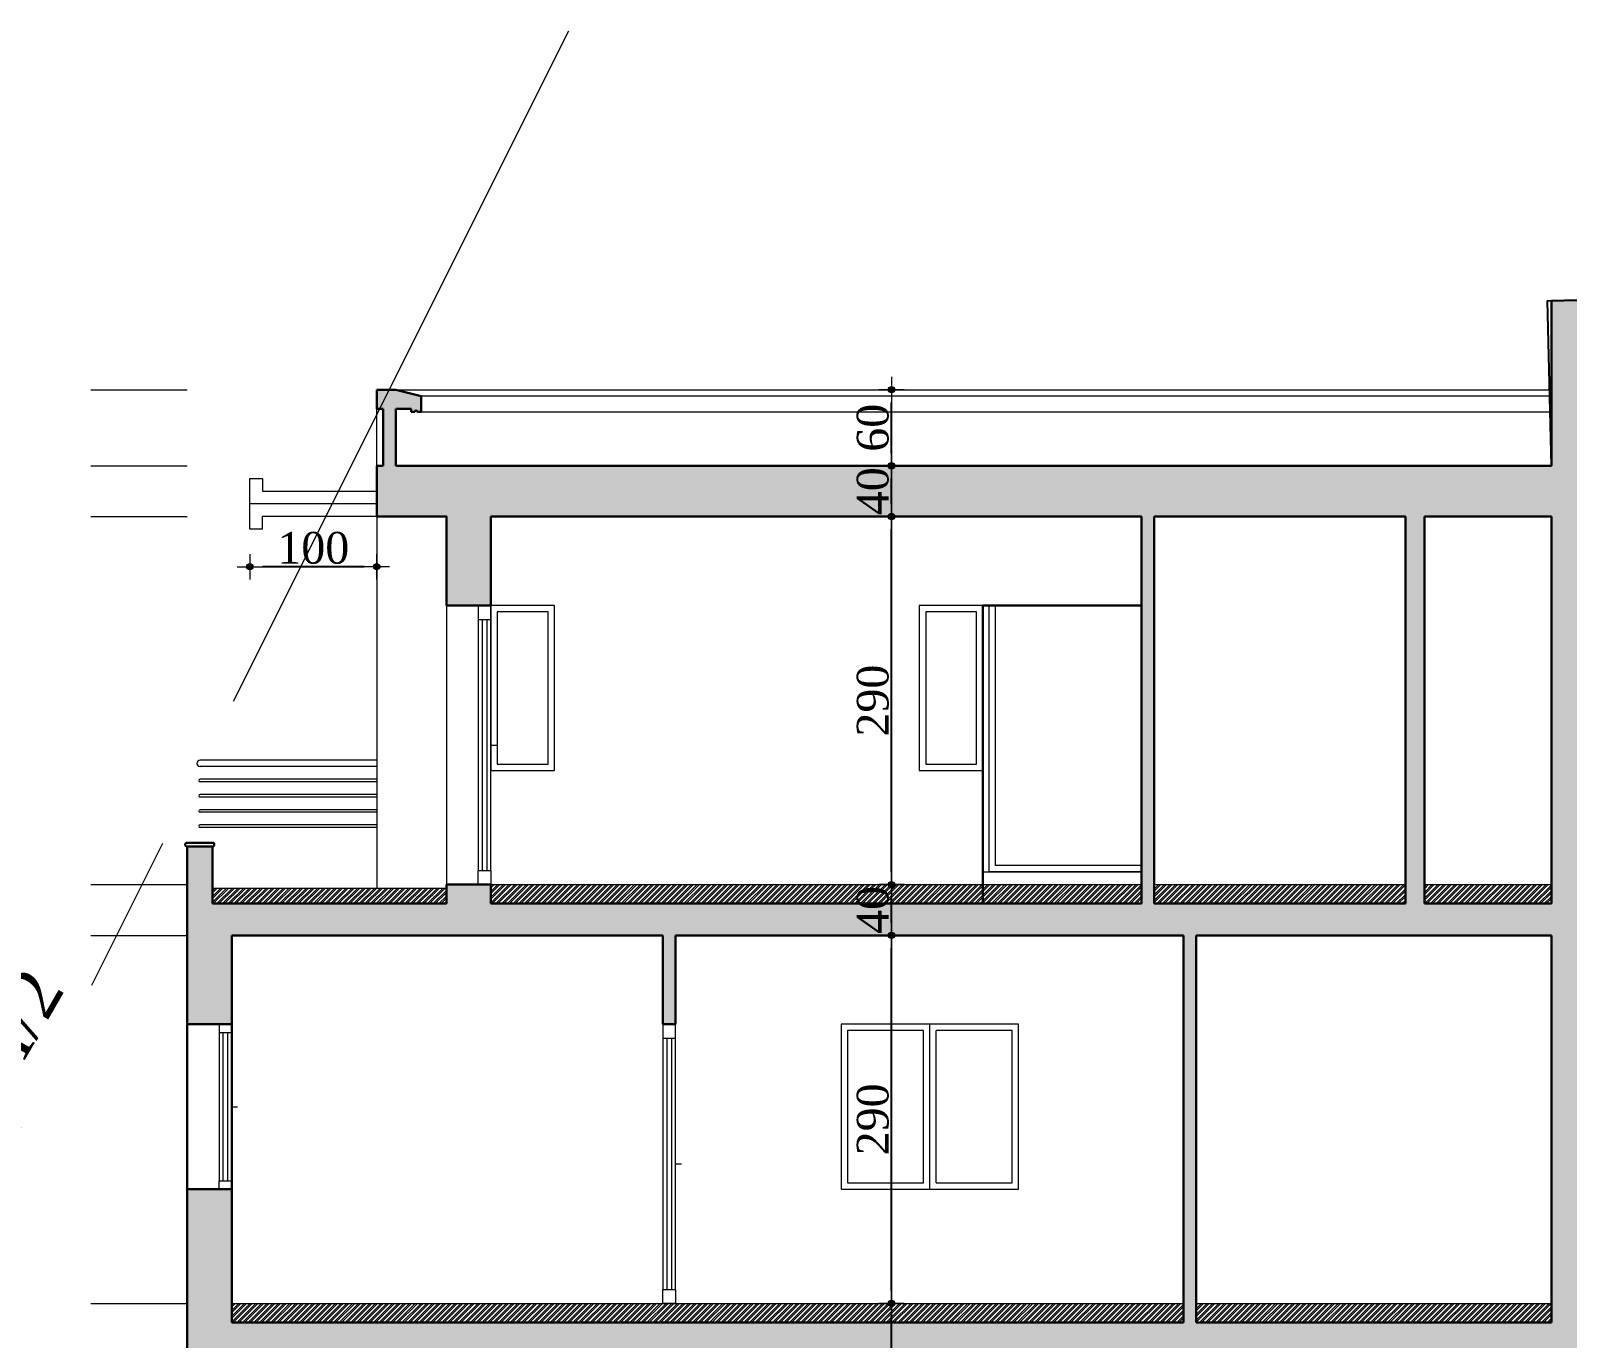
# Model space of a CAD drawing. Header units: metres. Extents: x 0 to 4415, y 1197 to 2590.
# Drawn here: x 1896.08 to 1908.19, y 1206.11 to 1216.42 of the extents above; entities that cross this region are included whole.
import ezdxf

# ---------------------------------------------------------------- set-up
doc = ezdxf.new("R2010")
doc.units = ezdxf.units.M
for name, pattern in [('AXES', [2, 1.25, -0.25, 0.25, -0.25]), ('CACHE2', [4.7625, 3.175, -1.5875]), ('CONTINU', [0])]:
    doc.linetypes.add(name, pattern=pattern)
doc.layers.get('DEFPOINTS').update_dxf_attribs({"lineweight": 5})
for name, color, linetype, lineweight in [('00-cot-ext 2', 7, 'Continuous', 13), ('00-Menuiserie', 152, 'CONTINU', 5), ('00-MUR', 7, 'Continuous', 30), ('00-texte', 7, 'Continuous', 13), ('A_TRAM', 10, 'AXES', 15), ('AMENAGEMENT', 7, 'Continuous', 5), ('caché', 20, 'CACHE2', 13), ('façade 03', 33, 'Continuous', 25), ('gris', 251, 'Continuous', 9), ('vue', 7, 'Continuous', 5)]:
    doc.layers.add(name, color=color, linetype=linetype, lineweight=lineweight)
doc.styles.add('style1', font='romantic.ttf')
doc.styles.add('WALIDcotat', font='times.ttf')
doc.dimstyles.new('walid 100', dxfattribs={"dimscale": 0, "dimtxt": 0.25, "dimasz": 0.1, "dimexe": 1.25, "dimexo": 0.625, "dimgap": 0.02, "dimtad": 1, "dimdec": 0, "dimlfac": 100, "dimrnd": 5, "dimtxsty": 'WALIDcotat', "dimblk": 'COTE', "dimcen": 2.5, "dimse1": 1, "dimse2": 1, "dimclrd": 256, "dimclrt": 256, "dimadec": 0, "dimazin": 0, "dimtfac": 1, "dimtdec": 0, "dimtix": 1, "dimtmove": 2, "dimatfit": 3, "dimldrblk": 'COTE', "dimfxl": 1.25, "dimarcsym": 0})

# ---------------------------------------------------------------- blocks, each defined once
blk = doc.blocks.new('A$C6EC847CB')
for p, q in [((0.95, 0.1), (0.05, 0.1)), ((0.95, 0.07), (0.05, 0.07)), ((0.05, 0.03), (0.95, 0.03)), ((0.05, 0), (0.95, 0))]:
    blk.add_line(p, q)
for points in [[(0.05, 0), (0.05, 0.1), (0, 0.1), (0, 0)], [(0.95, 0), (0.95, 0.1), (1, 0.1), (1, 0)]]:
    blk.add_lwpolyline(points, close=True)
at = {"layer": 'DEFPOINTS'}
blk.add_line((0.5, 0.1), (0.5, 0.1464), dxfattribs=at)
blk = doc.blocks.new('COTE')
at = {"ltscale": 0.05}
h = blk.add_hatch(color=256, dxfattribs=at)
edge = h.paths.add_edge_path()
edge.add_arc((0, 0), 0.25, 0, 360)
for p, q in [((1, 0), (-1, 0)), ((0, -1), (0, 1))]:
    blk.add_line(p, q)
blk.add_circle((0, 0), 0.25)
blk = doc.blocks.new('*D96')
at = {"layer": '00-cot-ext 2', "lineweight": -2, "transparency": 16777216}
blk.add_line((1902.862, 1203.188), (1902.862, 1206.288), dxfattribs=at)
at = {"layer": 'DEFPOINTS', "color": 0, "transparency": 16777216}
for p in [(1902.862, 1206.388), (1905.515, 1206.388), (1905.515, 1203.088)]:
    blk.add_point(p, dxfattribs=at)
at = {"layer": '00-cot-ext 2', "lineweight": -2, "transparency": 16777216, "xscale": 0.1, "yscale": 0.1, "zscale": 0.1}
for p, rotation in [((1902.862, 1206.388), 90), ((1902.862, 1203.088), 270)]:
    blk.add_blockref('COTE', p, dxfattribs=dict(at, rotation=rotation))
at = {"layer": '00-cot-ext 2', "transparency": 16777216, "insert": (1902.715, 1204.738), "char_height": 0.25, "attachment_point": 5, "rotation": 90, "style": 'WALIDcotat'}
blk.add_mtext('330', dxfattribs=at)
blk = doc.blocks.new('*D97')
at = {"layer": 'AMENAGEMENT', "lineweight": -2, "transparency": 16777216}
blk.add_line((1902.862, 1206.488), (1902.862, 1209.188), dxfattribs=at)
at = {"layer": 'DEFPOINTS', "color": 0, "transparency": 16777216}
for p in [(1902.862, 1209.288), (1904.667, 1209.288), (1905.515, 1206.388)]:
    blk.add_point(p, dxfattribs=at)
at = {"layer": 'AMENAGEMENT', "lineweight": -2, "transparency": 16777216, "xscale": 0.1, "yscale": 0.1, "zscale": 0.1}
for p, rotation in [((1902.862, 1209.288), 90), ((1902.862, 1206.388), 270)]:
    blk.add_blockref('COTE', p, dxfattribs=dict(at, rotation=rotation))
at = {"layer": 'AMENAGEMENT', "transparency": 16777216, "insert": (1902.715, 1207.838), "char_height": 0.25, "attachment_point": 5, "rotation": 90, "style": 'WALIDcotat'}
blk.add_mtext('290', dxfattribs=at)
blk = doc.blocks.new('*D98')
at = {"layer": 'AMENAGEMENT', "lineweight": -2, "transparency": 16777216}
blk.add_line((1902.862, 1209.388), (1902.862, 1209.588), dxfattribs=at)
at = {"layer": 'DEFPOINTS', "color": 0, "transparency": 16777216}
for p in [(1902.862, 1209.688), (1905.515, 1209.688), (1904.667, 1209.288)]:
    blk.add_point(p, dxfattribs=at)
at = {"layer": 'AMENAGEMENT', "lineweight": -2, "transparency": 16777216, "xscale": 0.1, "yscale": 0.1, "zscale": 0.1}
for p, rotation in [((1902.862, 1209.688), 90), ((1902.862, 1209.288), 270)]:
    blk.add_blockref('COTE', p, dxfattribs=dict(at, rotation=rotation))
at = {"layer": 'AMENAGEMENT', "transparency": 16777216, "insert": (1902.715, 1209.488), "char_height": 0.25, "attachment_point": 5, "rotation": 90, "style": 'WALIDcotat'}
blk.add_mtext('40', dxfattribs=at)
blk = doc.blocks.new('*D99')
at = {"layer": 'AMENAGEMENT', "lineweight": -2, "transparency": 16777216}
blk.add_line((1902.862, 1209.788), (1902.862, 1212.488), dxfattribs=at)
at = {"layer": 'DEFPOINTS', "color": 0, "transparency": 16777216}
for p in [(1902.862, 1212.588), (1905.515, 1212.588), (1905.515, 1209.688)]:
    blk.add_point(p, dxfattribs=at)
at = {"layer": 'AMENAGEMENT', "lineweight": -2, "transparency": 16777216, "xscale": 0.1, "yscale": 0.1, "zscale": 0.1}
for p, rotation in [((1902.862, 1212.588), 90), ((1902.862, 1209.688), 270)]:
    blk.add_blockref('COTE', p, dxfattribs=dict(at, rotation=rotation))
at = {"layer": 'AMENAGEMENT', "transparency": 16777216, "insert": (1902.715, 1211.138), "char_height": 0.25, "attachment_point": 5, "rotation": 90, "style": 'WALIDcotat'}
blk.add_mtext('290', dxfattribs=at)
blk = doc.blocks.new('*D100')
at = {"layer": 'AMENAGEMENT', "lineweight": -2, "transparency": 16777216}
blk.add_line((1902.862, 1212.688), (1902.862, 1212.888), dxfattribs=at)
at = {"layer": 'DEFPOINTS', "color": 0, "transparency": 16777216}
for p in [(1902.862, 1212.988), (1905.515, 1212.988), (1905.515, 1212.588)]:
    blk.add_point(p, dxfattribs=at)
at = {"layer": 'AMENAGEMENT', "lineweight": -2, "transparency": 16777216, "xscale": 0.1, "yscale": 0.1, "zscale": 0.1}
for p, rotation in [((1902.862, 1212.988), 90), ((1902.862, 1212.588), 270)]:
    blk.add_blockref('COTE', p, dxfattribs=dict(at, rotation=rotation))
at = {"layer": 'AMENAGEMENT', "transparency": 16777216, "insert": (1902.715, 1212.788), "char_height": 0.25, "attachment_point": 5, "rotation": 90, "style": 'WALIDcotat'}
blk.add_mtext('40', dxfattribs=at)
blk = doc.blocks.new('*D101')
at = {"layer": 'AMENAGEMENT', "lineweight": -2, "transparency": 16777216}
blk.add_line((1902.862, 1213.088), (1902.862, 1213.488), dxfattribs=at)
at = {"layer": 'DEFPOINTS', "color": 0, "transparency": 16777216}
for p in [(1902.862, 1213.588), (1905.515, 1213.588), (1905.515, 1212.988)]:
    blk.add_point(p, dxfattribs=at)
at = {"layer": 'AMENAGEMENT', "lineweight": -2, "transparency": 16777216, "xscale": 0.1, "yscale": 0.1, "zscale": 0.1}
for p, rotation in [((1902.862, 1213.588), 90), ((1902.862, 1212.988), 270)]:
    blk.add_blockref('COTE', p, dxfattribs=dict(at, rotation=rotation))
at = {"layer": 'AMENAGEMENT', "transparency": 16777216, "insert": (1902.715, 1213.288), "char_height": 0.25, "attachment_point": 5, "rotation": 90, "style": 'WALIDcotat'}
blk.add_mtext('60', dxfattribs=at)
blk = doc.blocks.new('*D156')
at = {"layer": '00-cot-ext 2', "lineweight": -2, "transparency": 16777216}
blk.add_line((1898.705, 1212.193), (1897.905, 1212.193), dxfattribs=at)
at = {"layer": 'DEFPOINTS', "color": 0, "transparency": 16777216}
for p in [(1897.805, 1212.588), (1898.805, 1212.588), (1897.805, 1212.193)]:
    blk.add_point(p, dxfattribs=at)
at = {"layer": '00-cot-ext 2', "lineweight": -2, "transparency": 16777216, "xscale": 0.1, "yscale": 0.1, "zscale": 0.1, "rotation": 180}
blk.add_blockref('COTE', (1897.805, 1212.193), dxfattribs=at)
at = {"layer": '00-cot-ext 2', "lineweight": -2, "transparency": 16777216, "xscale": 0.1, "yscale": 0.1, "zscale": 0.1}
blk.add_blockref('COTE', (1898.805, 1212.193), dxfattribs=at)
at = {"layer": '00-cot-ext 2', "transparency": 16777216, "insert": (1898.305, 1212.34), "char_height": 0.25, "attachment_point": 5, "style": 'WALIDcotat'}
blk.add_mtext('100', dxfattribs=at)

msp = doc.modelspace()

# ---------------------------------------------------------------- hatches: boundary and pattern name
at = {"layer": 'façade 03', "lineweight": 5, "ltscale": 0.01}
h = msp.add_hatch(dxfattribs=at)
h.set_pattern_fill('STEEL', color=256, scale=0.01)
h.set_pattern_definition([(45, (0, 0), (-0.0224506403, 0.0224506403), []), (45, (0, 0.015875), (-0.0224506403, 0.0224506403), [])])
h.paths.add_polyline_path([(1926.112, 1200.088), (1919.914, 1200.088), (1919.914, 1199.938), (1926.112, 1199.938)])
h.paths.add_polyline_path([(1919.714, 1200.088), (1913.527, 1200.088), (1913.527, 1199.938), (1919.714, 1199.938)])
h.paths.add_polyline_path([(1920.262, 1203.088), (1916.962, 1203.088), (1916.962, 1202.938), (1920.262, 1202.938)])
h.paths.add_polyline_path([(1916.712, 1203.088), (1914.167, 1203.088), (1914.167, 1202.938), (1916.712, 1202.938)])
h.paths.add_polyline_path([(1926.165, 1206.358), (1925.265, 1206.358), (1925.265, 1206.388), (1914.162, 1206.388), (1914.162, 1206.238), (1926.165, 1206.238)])
h.paths.add_polyline_path([(1925.909, 1209.688), (1916.773, 1209.688), (1916.773, 1209.538), (1923.009, 1209.538), (1925.909, 1209.538)])
h.paths.add_polyline_path([(1916.673, 1209.688), (1914.162, 1209.688), (1914.162, 1209.538), (1916.673, 1209.538)])
h.paths.add_polyline_path([(1908.062, 1209.688), (1907.062, 1209.688), (1907.062, 1209.538), (1908.062, 1209.538)])
h.paths.add_polyline_path([(1906.912, 1209.688), (1904.932, 1209.688), (1904.932, 1209.538), (1906.912, 1209.538)])
h.paths.add_polyline_path([(1904.832, 1209.688), (1899.705, 1209.688), (1899.705, 1209.538), (1904.832, 1209.538)])
h.paths.add_polyline_path([(1899.355, 1209.658), (1897.51, 1209.658), (1897.51, 1209.538), (1899.355, 1209.538)])
h.paths.add_polyline_path([(1905.162, 1206.388), (1897.662, 1206.388), (1897.662, 1206.238), (1905.162, 1206.238)])
h.paths.add_polyline_path([(1908.062, 1206.388), (1905.262, 1206.388), (1905.262, 1206.238), (1908.062, 1206.238)])
h.paths.add_polyline_path([(1908.062, 1203.088), (1897.662, 1203.088), (1897.662, 1203.058), (1897.662, 1202.938), (1908.062, 1202.938)])
h.paths.add_polyline_path([(1897.662, 1203.058), (1896.112, 1203.058), (1896.112, 1202.988), (1896.112, 1202.938), (1897.662, 1202.938)])
h.paths.add_polyline_path([(1908.062, 1200.088), (1896.312, 1200.088), (1896.312, 1199.938), (1908.062, 1199.938)])
at = {"layer": 'gris'}
h = msp.add_hatch(color=256, dxfattribs=at)
h.dxf.hatch_style = 1
h.paths.add_polyline_path([(1908.312, 1213.988), (1908.312, 1214.288), (1908.062, 1214.288), (1908.062, 1212.988), (1898.955, 1212.988), (1898.955, 1213.438), (1898.955, 1213.588), (1898.805, 1213.588), (1898.805, 1213.438), (1898.855, 1213.438), (1898.855, 1212.988), (1898.805, 1212.988), (1898.805, 1212.588), (1899.355, 1212.588), (1899.355, 1211.888), (1899.705, 1211.888), (1899.705, 1212.588), (1904.832, 1212.588), (1904.832, 1209.538), (1899.705, 1209.538), (1899.705, 1209.688), (1899.355, 1209.688), (1899.355, 1209.538), (1897.51, 1209.538), (1897.51, 1209.988), (1897.31, 1209.988), (1897.31, 1208.588), (1897.662, 1208.588), (1897.662, 1209.288), (1901.06, 1209.288), (1901.06, 1208.588), (1901.16, 1208.588), (1901.16, 1209.288), (1905.162, 1209.288), (1905.162, 1206.238), (1897.662, 1206.238), (1897.662, 1207.288), (1897.31, 1207.288), (1897.31, 1205.288), (1897.662, 1205.288), (1897.662, 1205.988), (1901.06, 1205.988), (1901.06, 1205.288), (1901.16, 1205.288), (1901.16, 1205.988), (1904.564, 1205.988), (1904.564, 1205.288), (1904.664, 1205.288), (1904.664, 1205.988), (1908.062, 1205.988), (1908.062, 1202.938), (1897.66, 1202.938), (1897.312, 1202.938), (1896.112, 1202.938), (1896.112, 1199.738), (1908.062, 1199.738), (1908.062, 1199.938), (1896.312, 1199.938), (1896.312, 1202.738), (1901.512, 1202.738), (1901.512, 1202.238), (1901.812, 1202.238), (1901.812, 1202.751), (1908.062, 1202.751), (1908.062, 1198.388), (1909.237, 1198.388), (1909.237, 1198.588), (1908.312, 1198.588), (1908.312, 1200.088)])
h.paths.add_polyline_path([(1904.932, 1212.588), (1906.912, 1212.588), (1906.912, 1209.538), (1904.932, 1209.538)], flags=16)
h.paths.add_polyline_path([(1907.062, 1212.588), (1908.062, 1212.588), (1908.062, 1209.538), (1907.062, 1209.538)], flags=16)
h.paths.add_polyline_path([(1905.262, 1209.288), (1908.062, 1209.288), (1908.062, 1206.238), (1905.262, 1206.238)], flags=16)
h = msp.add_hatch(color=256, dxfattribs=at)
h.dxf.hatch_style = 1
h.paths.add_polyline_path([(1899.155, 1213.538), (1898.955, 1213.588), (1898.955, 1213.438), (1899.075, 1213.438), (1899.075, 1213.413), (1899.105, 1213.413, -1), (1899.125, 1213.413), (1899.155, 1213.413)])

# ---------------------------------------------------------------- linework, layer by layer
msp.add_lwpolyline([(1908.062, 1212.988), (1908.031, 1214.287), (1910.162, 1214.338), (1910.162, 1215.488)])
at = {"layer": '00-cot-ext 2'}
for p, q in [((1897.805, 1212.888), (1897.905, 1212.888)), ((1897.905, 1212.888), (1897.905, 1212.788)), ((1897.805, 1212.488), (1897.805, 1212.588)), ((1897.905, 1212.488), (1897.805, 1212.488))]:
    msp.add_line(p, q, dxfattribs=at)
at = {"layer": '00-Menuiserie'}
for p, q in [((1898.805, 1210.668), (1897.413, 1210.668)), ((1898.805, 1210.618), (1897.413, 1210.618)), ((1898.805, 1210.518), (1897.413, 1210.518)), ((1898.805, 1210.498), (1897.413, 1210.498)), ((1898.805, 1210.398), (1897.413, 1210.398)), ((1898.805, 1210.378), (1897.413, 1210.378)), ((1898.805, 1210.278), (1897.413, 1210.278)), ((1898.805, 1210.258), (1897.413, 1210.258)), ((1898.805, 1210.158), (1897.413, 1210.158)), ((1898.805, 1210.138), (1897.413, 1210.138)), ((1903.114, 1207.338), (1903.114, 1208.538)), ((1903.164, 1207.288), (1903.164, 1208.588)), ((1903.214, 1207.338), (1903.214, 1208.538))]:
    msp.add_line(p, q, dxfattribs=at)
for points in [[(1900.205, 1211.888), (1899.705, 1211.888), (1899.705, 1210.588), (1900.205, 1210.588)], [(1900.155, 1211.838), (1899.755, 1211.838), (1899.755, 1210.638), (1900.155, 1210.638)], [(1903.581, 1211.888), (1903.081, 1211.888), (1903.081, 1210.588), (1903.581, 1210.588)], [(1903.531, 1211.838), (1903.131, 1211.838), (1903.131, 1210.638), (1903.531, 1210.638)], [(1903.862, 1208.588), (1902.466, 1208.588), (1902.466, 1207.288), (1903.862, 1207.288)]]:
    msp.add_lwpolyline(points, close=True, dxfattribs=at)
for points in [[(1904.832, 1211.888), (1904.832, 1209.788), (1903.631, 1209.788), (1903.631, 1211.888)], [(1904.832, 1211.888), (1904.832, 1209.838), (1903.681, 1209.838), (1903.681, 1211.888)], [(1903.114, 1208.538), (1902.516, 1208.538), (1902.516, 1207.338), (1903.114, 1207.338)], [(1903.214, 1207.338), (1903.812, 1207.338), (1903.812, 1208.538), (1903.214, 1208.538)]]:
    msp.add_lwpolyline(points, dxfattribs=at)
for centre, radius in [((1897.413, 1210.643), 0.025), ((1897.413, 1210.508), 0.01), ((1897.413, 1210.388), 0.01), ((1897.413, 1210.268), 0.01), ((1897.413, 1210.148), 0.01)]:
    msp.add_arc(centre, radius, 90, 270, dxfattribs=at)
at = {"layer": '00-MUR'}
for p, q in [((1908.062, 1214.288), (1910.162, 1214.338)), ((1908.062, 1214.288), (1908.062, 1212.988)), ((1898.805, 1213.438), (1898.805, 1213.588)), ((1898.805, 1213.588), (1898.955, 1213.588)), ((1898.955, 1213.588), (1899.155, 1213.538)), ((1899.155, 1213.538), (1899.155, 1213.413)), ((1899.155, 1213.538), (1899.155, 1213.413)), ((1898.805, 1213.438), (1898.855, 1213.438)), ((1898.855, 1213.438), (1898.855, 1212.988)), ((1899.075, 1213.438), (1898.955, 1213.438)), ((1898.955, 1213.438), (1898.955, 1212.988)), ((1899.075, 1213.438), (1899.075, 1213.413)), ((1899.075, 1213.413), (1899.075, 1213.438)), ((1899.105, 1213.413), (1899.075, 1213.413)), ((1899.155, 1213.413), (1899.125, 1213.413)), ((1898.805, 1212.988), (1898.855, 1212.988)), ((1898.855, 1212.988), (1898.805, 1212.988)), ((1898.955, 1212.988), (1908.062, 1212.988)), ((1899.705, 1212.588), (1904.832, 1212.588)), ((1899.705, 1212.588), (1899.705, 1211.888)), ((1904.832, 1212.588), (1904.832, 1209.538)), ((1904.932, 1212.588), (1904.932, 1209.538)), ((1904.932, 1212.588), (1906.912, 1212.588)), ((1906.912, 1212.588), (1906.912, 1209.538)), ((1907.062, 1212.588), (1907.062, 1209.538)), ((1907.062, 1212.588), (1908.062, 1212.588)), ((1908.062, 1212.588), (1908.062, 1209.538)), ((1899.705, 1211.888), (1899.355, 1211.888)), ((1903.581, 1211.888), (1903.581, 1209.538)), ((1903.581, 1211.888), (1904.832, 1211.888)), ((1897.31, 1210.018), (1897.51, 1210.018)), ((1897.31, 1209.988), (1897.31, 1207.288)), ((1897.31, 1209.988), (1897.51, 1209.988)), ((1897.51, 1209.988), (1897.51, 1209.538)), ((1897.31, 1209.688), (1897.31, 1208.588)), ((1899.705, 1209.688), (1899.355, 1209.688)), ((1899.705, 1209.688), (1899.705, 1209.538)), ((1897.51, 1209.538), (1899.355, 1209.538)), ((1899.705, 1209.538), (1904.832, 1209.538)), ((1904.932, 1209.538), (1906.912, 1209.538)), ((1907.062, 1209.538), (1908.062, 1209.538)), ((1897.662, 1209.288), (1901.06, 1209.288)), ((1897.662, 1207.288), (1897.662, 1209.288)), ((1901.06, 1209.288), (1901.06, 1208.588)), ((1901.16, 1209.288), (1901.16, 1208.588)), ((1901.16, 1209.288), (1905.162, 1209.288)), ((1905.162, 1209.288), (1905.162, 1206.238)), ((1905.262, 1209.288), (1905.262, 1206.238)), ((1905.262, 1209.288), (1908.062, 1209.288)), ((1908.062, 1209.288), (1908.062, 1206.238)), ((1897.662, 1208.588), (1897.31, 1208.588)), ((1901.16, 1208.588), (1901.06, 1208.588)), ((1897.31, 1207.288), (1897.31, 1205.288)), ((1897.662, 1207.288), (1897.31, 1207.288)), ((1897.662, 1206.238), (1897.662, 1207.288)), ((1897.662, 1206.238), (1905.162, 1206.238)), ((1905.262, 1206.238), (1908.062, 1206.238))]:
    msp.add_line(p, q, dxfattribs=at)
for points in [[(1898.805, 1212.988), (1898.805, 1212.588), (1899.355, 1212.588), (1899.355, 1211.888)], [(1899.355, 1209.688), (1899.355, 1209.538)]]:
    msp.add_lwpolyline(points, dxfattribs=at)
for centre, radius, start, end in [((1899.115, 1213.413), 0.01, 0, 180), ((1897.31, 1210.003), 0.015, 90, 270), ((1897.51, 1210.003), 0.015, 270, 90)]:
    msp.add_arc(centre, radius, start, end, dxfattribs=at)
at = {"layer": 'A_TRAM', "color": 1, "ltscale": 5}
for p, q in [((1893.205, 1202.188), (1900.319, 1216.416)), ((1897.805, 1212.588), (1897.805, 1212.788))]:
    msp.add_line(p, q, dxfattribs=at)
at = {"layer": 'caché', "linetype": 'CACHE2'}
for p, q in [((1896.553, 1213.588), (1897.31, 1213.588)), ((1896.553, 1213.588), (1897.31, 1213.588)), ((1896.553, 1212.988), (1897.31, 1212.988)), ((1898.805, 1212.688), (1897.805, 1212.688)), ((1896.553, 1212.588), (1897.31, 1212.588)), ((1896.553, 1209.688), (1897.31, 1209.688)), ((1896.553, 1209.288), (1897.31, 1209.288)), ((1896.553, 1206.388), (1897.31, 1206.388))]:
    msp.add_line(p, q, dxfattribs=at)
at = {"layer": 'vue'}
for p, q in [((1898.955, 1213.588), (1908.062, 1213.588)), ((1908.062, 1213.538), (1899.155, 1213.538)), ((1899.155, 1213.413), (1908.062, 1213.413)), ((1897.805, 1212.588), (1897.805, 1212.888)), ((1897.905, 1212.788), (1898.805, 1212.788)), ((1898.805, 1212.788), (1898.805, 1212.588)), ((1897.905, 1212.488), (1897.905, 1212.588)), ((1898.805, 1212.588), (1897.905, 1212.588)), ((1898.805, 1212.588), (1898.805, 1209.658)), ((1904.832, 1209.788), (1904.832, 1212.088)), ((1899.355, 1211.888), (1899.355, 1209.688)), ((1903.581, 1209.688), (1903.581, 1209.788)), ((1903.581, 1209.788), (1904.832, 1209.788)), ((1899.355, 1209.658), (1897.51, 1209.658)), ((1899.705, 1209.688), (1904.832, 1209.688)), ((1904.932, 1209.688), (1906.912, 1209.688)), ((1907.062, 1209.688), (1908.062, 1209.688)), ((1897.662, 1206.388), (1905.162, 1206.388)), ((1905.262, 1206.388), (1908.062, 1206.388))]:
    msp.add_line(p, q, dxfattribs=at)
msp.add_lwpolyline([(1898.805, 1213.438), (1898.855, 1213.438), (1898.855, 1212.988), (1898.805, 1212.988)], close=True, dxfattribs=at)

# ---------------------------------------------------------------- block references
at = {"layer": '00-Menuiserie', "xscale": 2.2, "rotation": 270}
for p in [(1899.605, 1211.888), (1901.06, 1208.588)]:
    msp.add_blockref('A$C6EC847CB', p, dxfattribs=at)
at = {"layer": 'caché', "linetype": 'CACHE2', "xscale": 1.3, "rotation": 270}
msp.add_blockref('A$C6EC847CB', (1897.562, 1208.588), dxfattribs=at)

# ---------------------------------------------------------------- texts
at = {"layer": '00-texte', "insert": (1895.534, 1207.432), "char_height": 0.4, "width": 3.91295, "attachment_point": 7, "rotation": 60, "style": 'style1'}
msp.add_mtext('R=H/2', dxfattribs=at)

# ---------------------------------------------------------------- dimensions: what is measured, and where the dimension line sits
at = {"layer": '00-cot-ext 2'}
for p1, p2, distance, picture, middle in [((1898.805, 1212.588), (1897.805, 1212.588), 0.395, '*D156', (1898.305, 1212.34)), ((1905.515, 1203.088), (1905.515, 1206.388), 2.653, '*D96', (1902.715, 1204.738))]:
    dim = msp.add_aligned_dim(p1=p1, p2=p2, distance=distance, dimstyle='walid 100', override={"dimscale": 1, "dimfxl": 0}, dxfattribs=at)
    dim.commit()
    dim.dimension.update_dxf_attribs({"geometry": picture, "text_midpoint": middle})
at = {"layer": 'AMENAGEMENT'}
for base, p1, p2, picture, middle in [((1902.862, 1213.588), (1905.515, 1212.988), (1905.515, 1213.588), '*D101', (1902.715, 1213.288)), ((1902.862, 1212.988), (1905.515, 1212.588), (1905.515, 1212.988), '*D100', (1902.715, 1212.788)), ((1902.862, 1212.588), (1905.515, 1209.688), (1905.515, 1212.588), '*D99', (1902.715, 1211.138)), ((1902.862, 1209.688), (1904.667, 1209.288), (1905.515, 1209.688), '*D98', (1902.715, 1209.488)), ((1902.862, 1209.288), (1905.515, 1206.388), (1904.667, 1209.288), '*D97', (1902.715, 1207.838))]:
    dim = msp.add_linear_dim(base=base, p1=p1, p2=p2, angle=270, dimstyle='walid 100', override={"dimscale": 1, "dimfxl": 0}, dxfattribs=at)
    dim.commit()
    dim.dimension.update_dxf_attribs({"geometry": picture, "text_midpoint": middle})

doc.saveas('drawing.dxf')
